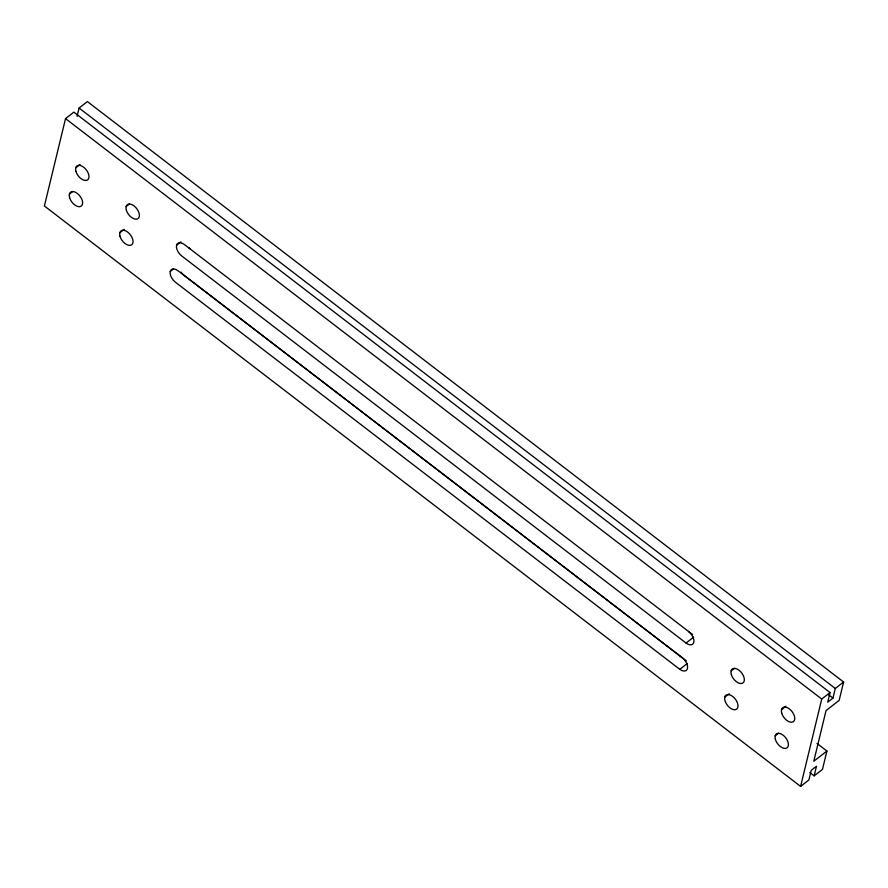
<?xml version="1.0" encoding="UTF-8"?>
<svg xmlns="http://www.w3.org/2000/svg" width="888" height="888" viewBox="0 0 888 888"><rect width="100%" height="100%" fill="white"/><g stroke="black" fill="none" stroke-linecap="round" stroke-linejoin="round"><path stroke-width="1.33" d="M77.056 116.461L79.099 108.047L87.401 101.587L843.6 682.017L835.286 688.489L832.966 698.101L827.716 702.186L830.047 692.573L73.848 112.143L65.534 118.604L44.4 205.983L800.599 786.413L808.901 779.953L811.232 770.34L816.483 766.255L814.152 775.857L809.756 772.482M800.599 786.413L821.733 699.045L830.047 692.573M817.004 743.445L826.906 751.048L822.466 769.397L814.152 775.857M843.6 682.017L839.16 700.366L826.04 710.578L813.785 761.26L826.906 751.048M75.735 167.876L80.109 164.469M69.397 194.084L72.672 191.531M126.152 206.571L129.426 204.018M119.802 232.789L124.176 229.382M688.466 631.457A8.78 5.028 52.1 0 1 693.828 642.146L693.295 643.478A8.78 5.028 52.1 0 1 686.035 643.056L181.74 255.977A8.78 5.028 52.1 0 1 176.568 245.266L180.93 241.858M170.219 271.484A8.78 5.028 52.1 0 1 178.144 270.829L682.028 657.597A8.78 5.028 52.1 0 1 687.512 668.275L686.99 669.63A8.78 5.028 52.1 0 1 679.786 669.33L175.402 282.184A8.78 5.028 52.1 0 1 170.219 271.484L173.504 268.931M686.035 643.056L693.683 637.096M679.786 669.33L687.434 663.38M731.101 670.917L734.387 668.364M724.819 697.169L729.192 693.761M781.518 709.612L785.891 706.204M775.18 735.83L778.454 733.277M79.099 108.047L835.286 688.489M828.571 694.727L832.966 698.101M65.534 118.604L821.733 699.045M692.585 634.554L184.493 244.622A8.78 5.028 52.1 0 0 176.568 245.266M686.335 660.839L184.149 275.38A8.78 5.028 52.1 0 1 181.052 272.105M190.487 249.162A8.78 5.028 52.1 0 1 188.833 247.674M725.074 696.281L724.664 697.724A8.78 5.028 52.1 0 0 729.736 707.681A8.78 5.028 52.1 0 0 737.562 708.047L737.972 706.604A8.78 5.028 52.1 0 0 732.9 696.636A8.78 5.028 52.1 0 0 725.074 696.281M75.924 171.384A8.78 5.028 52.1 0 0 87.279 180.098A8.78 5.028 52.1 0 0 83.661 167.222A8.78 5.028 52.1 0 0 75.924 171.384M69.586 197.602A8.78 5.028 52.1 0 0 80.941 206.316A8.78 5.028 52.1 0 0 77.323 193.44A8.78 5.028 52.1 0 0 69.586 197.602M126.34 210.09A8.78 5.028 52.1 0 0 137.696 218.803A8.78 5.028 52.1 0 0 134.077 205.927A8.78 5.028 52.1 0 0 126.34 210.09M120.002 236.297A8.78 5.028 52.1 0 0 131.346 245.01A8.78 5.028 52.1 0 0 127.739 232.134A8.78 5.028 52.1 0 0 120.002 236.297M781.706 713.131A8.78 5.028 52.1 0 0 793.062 721.844A8.78 5.028 52.1 0 0 789.443 708.968A8.78 5.028 52.1 0 0 781.706 713.131M775.368 739.338A8.78 5.028 52.1 0 0 786.724 748.051A8.78 5.028 52.1 0 0 783.105 735.175A8.78 5.028 52.1 0 0 775.368 739.338M731.301 674.436A8.78 5.028 52.1 0 0 742.645 683.15A8.78 5.028 52.1 0 0 739.038 670.274A8.78 5.028 52.1 0 0 731.301 674.436"/></g></svg>
